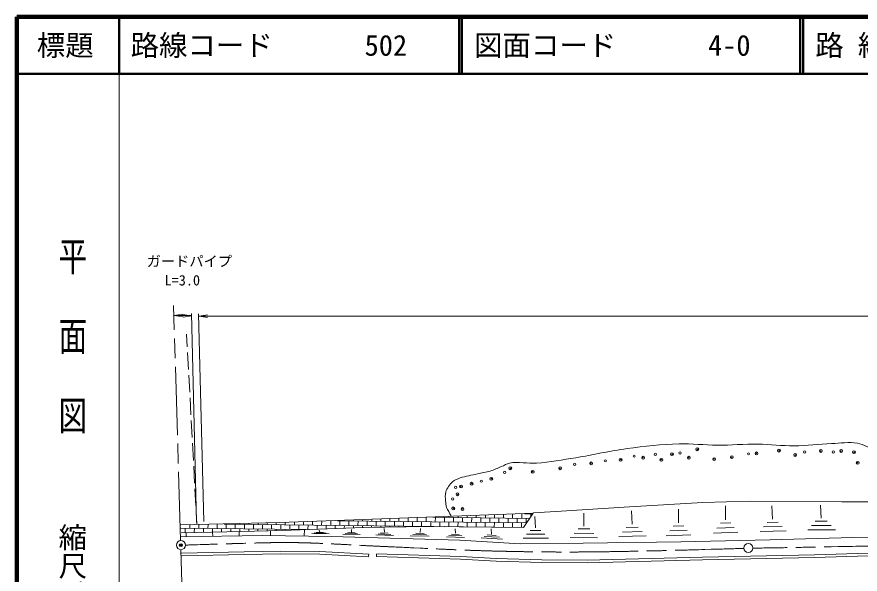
# Model space of a CAD drawing. Units: millimetres, scale not verified. Extents: x 40000 to 680000, y 20000 to 380000.
# Drawn here: x 40000 to 188270, y 282038 to 380000 of the extents above; entities that cross this region are included whole.
import ezdxf
from ezdxf.enums import TextEntityAlignment as Align

# ---------------------------------------------------------------- set-up
doc = ezdxf.new("R2010")
doc.units = ezdxf.units.MM
doc.header["$LTSCALE"] = 1000
doc.header["$PDMODE"] = 32
doc.header["$PDSIZE"] = 500
doc.linetypes.add('CHAIN', pattern=[18.5, 12, -1.5, 3.5, -1.5])
for name, color, linetype, lineweight in [('M-BGD', 7, 'Continuous', 13), ('M-BMK', 2, 'CHAIN', 13), ('M-BMK-SRVR', 3, 'Continuous', 13), ('M-STR-HTXT', 7, 'Continuous', 13), ('M-TTL', 2, 'Continuous', 140), ('M-TTL-BAND', 7, 'Continuous', 13), ('M-TTL-LINE', 7, 'Continuous', 50)]:
    doc.layers.add(name, color=color, linetype=linetype, lineweight=lineweight)
doc.layers.add('M-OTRS', color=6, linetype='Continuous')
doc.layers.add('M-TTL-TXT', color=7, linetype='Continuous')
doc.styles.add('@ＭＳ ゴシック', font='')
doc.styles.add('ＭＳ ゴシック', font='')
doc.styles.get('@ＭＳ ゴシック').set_extended_font_data('@MS Gothic')
doc.styles.get('ＭＳ ゴシック').set_extended_font_data('MS Gothic')

msp = doc.modelspace()

# ---------------------------------------------------------------- linework, layer by layer
at = {"layer": 'M-BGD'}
for p, q in [((69972, 322010), (69853, 324242)), ((70185, 318016), (70025, 321012)), ((70398, 314022), (70238, 317017)), ((70610, 310027), (70451, 313023)), ((70823, 306033), (70663, 309029)), ((71036, 302039), (70876, 305034)), ((71248, 298044), (71089, 301040)), ((71461, 294050), (71302, 297046)), ((135711, 293127), (147727, 293843)), ((147727, 293843), (160615, 294625)), ((160615, 294625), (168933, 294842)), ((164612, 291556), (164590, 294056)), ((168933, 294842), (185053, 294749)), ((172858, 291685), (172738, 294047)), ((181398, 291862), (181304, 294152)), ((185053, 294749), (199434, 294691)), ((71633, 290819), (71514, 293051)), ((104122, 291752), (130804, 292782)), ((115978, 292003), (115979, 292143)), ((117576, 291986), (117578, 292205)), ((119174, 291968), (119177, 292266)), ((120772, 291950), (120776, 292328)), ((122370, 291933), (122375, 292389)), ((123968, 291915), (123974, 292451)), ((125566, 291897), (125572, 292512)), ((127164, 291880), (127171, 292574)), ((128762, 291862), (128770, 292635)), ((130804, 292782), (129074, 290229)), ((129288, 292655), (130694, 292640)), ((129570, 292652), (129570, 292666)), ((130363, 292145), (130369, 292643)), ((130848, 292794), (135711, 293127)), ((131170, 290150), (131071, 292152)), ((139698, 290493), (139686, 292780)), ((148172, 290795), (148098, 293156)), ((156329, 291042), (156329, 293477)), ((68801, 290685), (86210, 291135)), ((70408, 290110), (70414, 290683)), ((72006, 290092), (72013, 290726)), ((73604, 290075), (73611, 290768)), ((75202, 290057), (75210, 290810)), ((76446, 290842), (129101, 290260)), ((76800, 290039), (76808, 290838)), ((77607, 290830), (77608, 290873)), ((78398, 290022), (78406, 290821)), ((79205, 290812), (79207, 290914)), ((79996, 290004), (80004, 290803)), ((80804, 290794), (80805, 290956)), ((81594, 289986), (81603, 290785)), ((82402, 290777), (82404, 290998)), ((83192, 289969), (83201, 290768)), ((84000, 290759), (84003, 291039)), ((84790, 289951), (84799, 290750)), ((85598, 290741), (85601, 291081)), ((86210, 291135), (104122, 291752)), ((86388, 289933), (86397, 290732)), ((87196, 290723), (87200, 291122)), ((87986, 289916), (87995, 290715)), ((88794, 290706), (88799, 291173)), ((89584, 289898), (89593, 290697)), ((90392, 290688), (90398, 291225)), ((91182, 289897), (91191, 290679)), ((91990, 290670), (91996, 291277)), ((92781, 289953), (92789, 290662)), ((93588, 290653), (93595, 291329)), ((94380, 290008), (94387, 290644)), ((95186, 290635), (95194, 291381)), ((95978, 290064), (95985, 290626)), ((96405, 291421), (129632, 291053)), ((96784, 290617), (96793, 291416)), ((97577, 290120), (97583, 290609)), ((97592, 291408), (97592, 291459)), ((98382, 290600), (98391, 291399)), ((99190, 291390), (99191, 291512)), ((99980, 290582), (99989, 291381)), ((100788, 291372), (100790, 291572)), ((101578, 290564), (101587, 291363)), ((102386, 291355), (102389, 291632)), ((103176, 290547), (103185, 291346)), ((103984, 291337), (103988, 291692)), ((104774, 290529), (104783, 291328)), ((105582, 291319), (105586, 291752)), ((106372, 290511), (106381, 291310)), ((107180, 291302), (107185, 291811)), ((107970, 290494), (107979, 291293)), ((108778, 291284), (108784, 291871)), ((109568, 290476), (109577, 291275)), ((110376, 291266), (110383, 291931)), ((111166, 290458), (111175, 291257)), ((111974, 291249), (111982, 291991)), ((112764, 290441), (112773, 291240)), ((113151, 292035), (130163, 291846)), ((113572, 291231), (113581, 292030)), ((114362, 290423), (114371, 291222)), ((114380, 292021), (114380, 292082)), ((115170, 291213), (115179, 292012)), ((115960, 290405), (115969, 291204)), ((116768, 291196), (116777, 291995)), ((117558, 290388), (117567, 291187)), ((118366, 291178), (118375, 291977)), ((119156, 290370), (119165, 291169)), ((119964, 291160), (119973, 291959)), ((120754, 290352), (120763, 291151)), ((121562, 291142), (121571, 291941)), ((122352, 290335), (122361, 291134)), ((123160, 291125), (123169, 291924)), ((123950, 290317), (123959, 291116)), ((124758, 291107), (124767, 291906)), ((125548, 290299), (125557, 291098)), ((126356, 291089), (126365, 291888)), ((127146, 290282), (127155, 291081)), ((127954, 291072), (127963, 291871)), ((128744, 290264), (128753, 291063)), ((129552, 291054), (129561, 291853)), ((165533, 291034), (163702, 290968)), ((173859, 291182), (171911, 291138)), ((182462, 291349), (180375, 291356)), ((68824, 290128), (90819, 289884)), ((76905, 289488), (68875, 289323)), ((69600, 289346), (69609, 290119)), ((69759, 288630), (69759, 289330)), ((71199, 289384), (71207, 290101)), ((72797, 289422), (72805, 290084)), ((74396, 289460), (74403, 290066)), ((74430, 288695), (74414, 289395)), ((75995, 289498), (76001, 290048)), ((86622, 289693), (76905, 289488)), ((77593, 289536), (77599, 290031)), ((79102, 288792), (79085, 289476)), ((79192, 289574), (79197, 290013)), ((80790, 289612), (80795, 289995)), ((82389, 289650), (82393, 289978)), ((83988, 289688), (83991, 289960)), ((84595, 288845), (84595, 289627)), ((85586, 289726), (85589, 289942)), ((100992, 290229), (86622, 289693)), ((87185, 289764), (87187, 289924)), ((88784, 289813), (88785, 289907)), ((90383, 289869), (90383, 289889)), ((90536, 288780), (90569, 289838)), ((94882, 289104), (91874, 289207)), ((94411, 289223), (92262, 289296)), ((93940, 289341), (92651, 289385)), ((93267, 289432), (93143, 289744)), ((99919, 289145), (97729, 289186)), ((99484, 289309), (98171, 289333)), ((98830, 289424), (98841, 289889)), ((99176, 290176), (99181, 290591)), ((100775, 290231), (100779, 290573)), ((112151, 290393), (100992, 290229)), ((102374, 290277), (102377, 290556)), ((105299, 289256), (103961, 289305)), ((103972, 290302), (103975, 290538)), ((104620, 289420), (104576, 290050)), ((105571, 290327), (105573, 290520)), ((107169, 290351), (107171, 290503)), ((108768, 290376), (108769, 290485)), ((111593, 289179), (110152, 289218)), ((110366, 290401), (110367, 290467)), ((110891, 289355), (110975, 290058)), ((111964, 290407), (111965, 290450)), ((129074, 290229), (112151, 290393)), ((113562, 290389), (113563, 290432)), ((115160, 290371), (115161, 290414)), ((116758, 290354), (116759, 290397)), ((117097, 289217), (117060, 290000)), ((118356, 290336), (118357, 290379)), ((119954, 290318), (119955, 290361)), ((121552, 290301), (121553, 290343)), ((123150, 290283), (123151, 290326)), ((123473, 289086), (123411, 289973)), ((124748, 290265), (124749, 290308)), ((126346, 290248), (126347, 290290)), ((127945, 290230), (127945, 290273)), ((132148, 289705), (130236, 289705)), ((141422, 289209), (137988, 289236)), ((140731, 289977), (138671, 289993)), ((149943, 289525), (146483, 289442)), ((149227, 290295), (147150, 290246)), ((157868, 289758), (154791, 289621)), ((157252, 290542), (155407, 290460)), ((166768, 289412), (162496, 289258)), ((166150, 290223), (163099, 290113)), ((175239, 289636), (170693, 289534)), ((174549, 290409), (171302, 290336)), ((183916, 289817), (179045, 289834)), ((183189, 290583), (179710, 290595)), ((83189, 288833), (68839, 288595)), ((95335, 288669), (83189, 288833)), ((117910, 288010), (95335, 288669)), ((100353, 288982), (97288, 289039)), ((106220, 288803), (103099, 288917)), ((105760, 289030), (103530, 289111)), ((112497, 288684), (109136, 288776)), ((112045, 288932), (109644, 288997)), ((118724, 288474), (115534, 288566)), ((118256, 288749), (115978, 288814)), ((117788, 289023), (116421, 289062)), ((128472, 287361), (117910, 288010)), ((125391, 288185), (121665, 288413)), ((124838, 288513), (122177, 288676)), ((124285, 288841), (122688, 288938)), ((133488, 288370), (129027, 288370)), ((132818, 289037), (129632, 289037)), ((142113, 288441), (137306, 288480)), ((156728, 287732), (139589, 287454)), ((150660, 288754), (145815, 288639)), ((158483, 288974), (154176, 288782)), ((172478, 288092), (156728, 287732)), ((186972, 288463), (172478, 288092)), ((199860, 288669), (186972, 288463)), ((139589, 287454), (128472, 287361)), ((79962, 285953), (68975, 285733)), ((79970, 285503), (68984, 285283)), ((86407, 286062), (79962, 285953)), ((86410, 285612), (79970, 285503)), ((93256, 286026), (86407, 286062)), ((93242, 285576), (86410, 285612)), ((101837, 285100), (93242, 285576)), ((101862, 285550), (93256, 286026)), ((101877, 285519), (101834, 285128)), ((103230, 285555), (103216, 285128)), ((118029, 284697), (103240, 285136)), ((118049, 285147), (103254, 285586)), ((124256, 284331), (118029, 284697)), ((124275, 284781), (118049, 285147)), ((132332, 284561), (124275, 284781)), ((160568, 285000), (140279, 284488)), ((180234, 285440), (160568, 285000)), ((180246, 284990), (160579, 284550)), ((193601, 285843), (180234, 285440)), ((193611, 285393), (180246, 284990)), ((132324, 284111), (124256, 284331)), ((140283, 284038), (132324, 284111)), ((140279, 284488), (132332, 284561)), ((160579, 284550), (140283, 284038))]:
    msp.add_line(p, q, dxfattribs=at)
for centre in [(148534, 302775), (152242, 303105), (156609, 303352), (168640, 303187), (178528, 303517), (183554, 303517), (138069, 301347), (143453, 301951), (125764, 299919), (121644, 298381), (117139, 297282), (116602, 295255)]:
    msp.add_circle(centre, 200, dxfattribs=at)
msp.add_open_spline([(116344, 292298), (116085, 292788), (115745, 293244), (115566, 293769), (115442, 294136), (115398, 294529), (115371, 294916), (115335, 295436), (115263, 295982), (115420, 296479), (115636, 297163), (116066, 297801), (116602, 298277), (116974, 298608), (117469, 298777), (117937, 298945), (118917, 299297), (119966, 299411), (120981, 299645), (121735, 299818), (122504, 299936), (123243, 300166), (123906, 300371), (124539, 300664), (125180, 300931), (125667, 301133), (126112, 301459), (126629, 301565), (128182, 301885), (129803, 301426), (131385, 301532), (133698, 301687), (135981, 302144), (138270, 302508), (141292, 302990), (144277, 303703), (147310, 304108), (150335, 304511), (153378, 304844), (156429, 304932), (158663, 304996), (160896, 304723), (163131, 304712), (165530, 304700), (167928, 304901), (170327, 304877), (172435, 304855), (174537, 304586), (176645, 304602), (178846, 304618), (181037, 304909), (183237, 304986), (184756, 305040), (186306, 305340), (187796, 305041), (188930, 304815), (189964, 304215), (190983, 303668), (192370, 302923), (193750, 302120), (194938, 301086), (195433, 300655), (195804, 300099), (196232, 299601), (196396, 299410), (196558, 299218), (196721, 299026)], degree=3, knots=[0, 0, 0, 0, 1, 1, 1, 2, 2, 2, 3, 3, 3, 4, 4, 4, 5, 5, 5, 6, 6, 6, 7, 7, 7, 8, 8, 8, 9, 9, 9, 10, 10, 10, 11, 11, 11, 12, 12, 12, 13, 13, 13, 14, 14, 14, 15, 15, 15, 16, 16, 16, 17, 17, 17, 18, 18, 18, 19, 19, 19, 20, 20, 20, 21, 21, 21, 22, 22, 22, 22], dxfattribs=at)
for p in [(159630, 303986), (173995, 303752), (150112, 302503), (155180, 303121), (158146, 302503), (162596, 302255), (165700, 302599), (170040, 303258), (176851, 302983), (181356, 303697), (184927, 303697), (187179, 303478), (140966, 301514), (146157, 302132), (153326, 302132), (187838, 301610), (126752, 300649), (130707, 300031), (135527, 300649), (119954, 297929), (123414, 298795), (118100, 297435), (117482, 296075), (116740, 293603), (118347, 293480)]:
    msp.add_point(p, dxfattribs=at)
at = {"layer": 'M-BMK'}
for p, q in [((68797, 288000), (67553, 329278)), ((68818, 286289), (70444, 240369))]:
    msp.add_line(p, q, dxfattribs=at)
for points, knots in [([(167737, 286555), (161724, 286398), (155711, 286197), (149696, 286083), (145146, 285997), (140595, 285914), (136045, 285924), (131390, 285934), (126734, 286010), (122082, 286147), (116114, 286323), (110153, 286659), (104188, 286914), (98964, 287138), (93744, 287520), (88516, 287585), (84937, 287630), (81358, 287481), (77780, 287393), (75093, 287328), (72406, 287227), (69719, 287144)], [0, 0, 0, 0, 1, 1, 1, 2, 2, 2, 3, 3, 3, 4, 4, 4, 5, 5, 5, 6, 6, 6, 7, 7, 7, 7]), ([(267706, 282774), (258570, 283833), (249439, 284938), (240298, 285952), (237887, 286220), (235480, 286535), (233061, 286719), (230653, 286902), (228238, 286988), (225824, 287054), (220314, 287206), (214801, 287215), (209289, 287198), (196021, 287157), (182755, 286802), (169489, 286603)], [0, 0, 0, 0, 1, 1, 1, 2, 2, 2, 3, 3, 3, 4, 4, 4, 5, 5, 5, 5])]:
    msp.add_open_spline(points, degree=3, knots=knots, dxfattribs=at)
at = {"layer": 'M-BMK-SRVR'}
for centre in [(68840, 287138), (168612, 286627)]:
    msp.add_circle(centre, 800, dxfattribs=at)
at = {"layer": 'M-OTRS'}
msp.add_point((68840, 287138), dxfattribs=at)
at = {"layer": 'M-STR-HTXT'}
for p, q in [((67664, 327506), (69164, 327756)), ((70713, 327473), (69209, 327696)), ((71579, 291150), (70680, 327863)), ((71937, 327777), (72892, 291313)), ((70694, 327482), (67655, 327518)), ((67664, 327506), (69164, 327256)), ((70713, 327473), (69218, 327196)), ((72009, 327377), (73509, 327627)), ((72009, 327377), (73509, 327127)), ((360455, 327438), (72013, 327372))]:
    msp.add_line(p, q, dxfattribs=at)
at = {"layer": 'M-TTL'}
for p, q in [((40000, 380000), (40000, 20000)), ((680000, 380000), (40000, 380000))]:
    msp.add_line(p, q, dxfattribs=at)
at = {"layer": 'M-TTL-BAND'}
msp.add_line((58000, 370000), (58000, 20000), dxfattribs=at)
at = {"layer": 'M-TTL-LINE'}
for p, q in [((58000, 380000), (58000, 370000)), ((117750, 380000), (117750, 370000)), ((118250, 380000), (118250, 370000)), ((177750, 380000), (177750, 370000)), ((178250, 380000), (178250, 370000)), ((40000, 370000), (680000, 370000))]:
    msp.add_line(p, q, dxfattribs=at)

# ---------------------------------------------------------------- texts
at = {"layer": 'M-STR-HTXT', "style": 'ＭＳ ゴシック'}
for s, p in [('ガードパイプ', (62820, 335572)), ('L=3.0', (65972, 332234))]:
    msp.add_text(s, height=1833, dxfattribs=at).set_placement(p, align=Align.BOTTOM_LEFT)
at = {"layer": 'M-TTL-BAND', "style": '@ＭＳ ゴシック', "width": 1.4}
msp.add_text('平  面  図', height=3666, rotation=270, dxfattribs=at).set_placement((49777, 306475), align=Align.MIDDLE_RIGHT)
at = {"layer": 'M-TTL-BAND', "style": '@ＭＳ ゴシック'}
msp.add_text('縮尺千分の一', height=3666, rotation=270, dxfattribs=at).set_placement((49777, 261030), align=Align.MIDDLE_RIGHT)
at = {"layer": 'M-TTL-TXT', "style": 'ＭＳ ゴシック'}
msp.add_text('標題', height=3666, dxfattribs=at).set_placement((48500, 375000), align=Align.MIDDLE_CENTER)
for s, p in [('路線コード', (60000, 375000)), ('502', (101142, 375000)), ('図面コード', (120380, 375000)), ('4-0', (161521, 375000)), ('路 線 名', (180380, 375000))]:
    msp.add_text(s, height=3666, dxfattribs=at).set_placement(p, align=Align.MIDDLE_LEFT)

doc.saveas('drawing.dxf')
